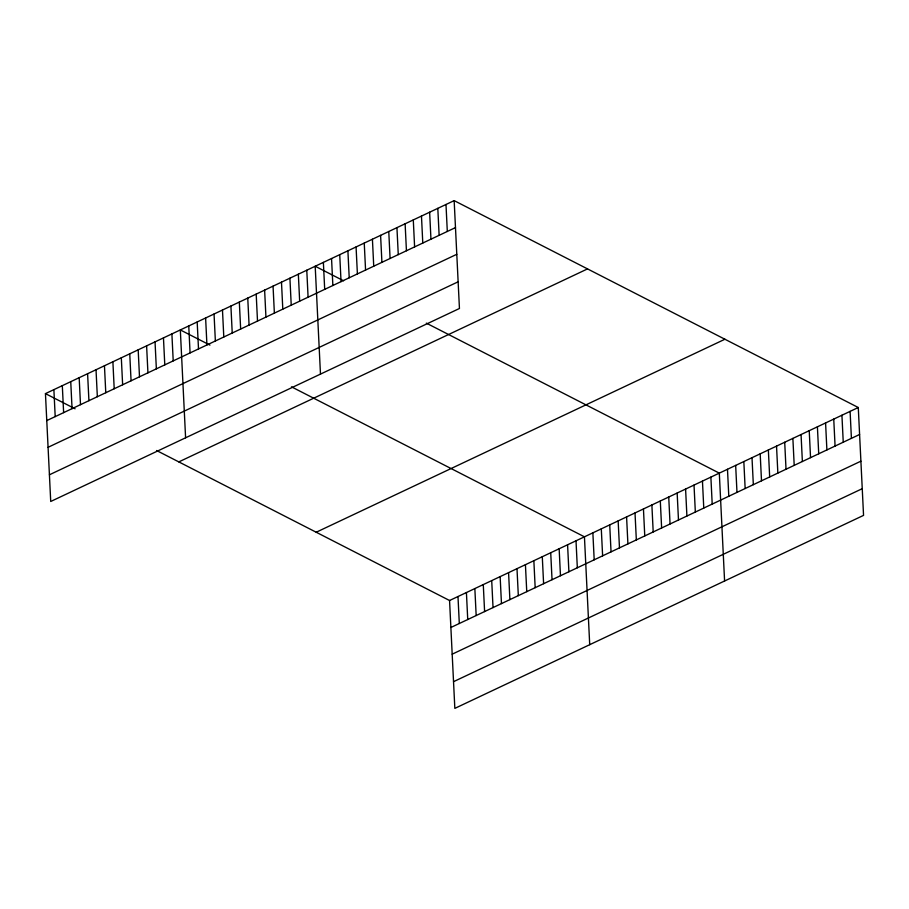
<?xml version="1.0" encoding="UTF-8"?>
<svg xmlns="http://www.w3.org/2000/svg" width="909" height="909" viewBox="0 0 909 909"><rect width="100%" height="100%" fill="white"/><g stroke="black" fill="none" stroke-linecap="round" stroke-linejoin="round"><path stroke-width="1.36" d="M454.159 200.628L459.443 308.492L50.722 501.484L45.45 393.62L454.159 200.628L858.278 407.516L863.55 515.38L454.841 708.372L449.557 600.508L156.575 450.512M46.768 420.594L455.477 227.602M48.075 447.296L456.784 254.304M49.416 474.793L458.136 281.801M178.812 461.897L587.521 268.905M316.207 532.231L724.916 339.239M449.557 600.508L858.278 407.516M450.887 627.483L859.596 434.491M452.182 654.173L860.903 461.181M453.534 681.682L862.243 488.69M343.602 280.79L315.196 266.246L320.479 374.11M426.332 323.138L719.314 473.134L724.587 580.999M209.956 345.102L180.323 329.933L185.595 437.797M291.459 386.825L584.442 536.821L589.714 644.686M45.45 393.62L75.083 408.789M850.097 411.368L851.415 438.354M841.927 415.231L843.245 442.217M833.746 419.094L835.076 446.069M825.577 422.958L826.895 449.932M817.407 426.81L818.725 453.796M809.226 430.673L810.544 457.647M801.056 434.536L802.374 461.511M792.875 438.388L794.205 465.374M784.706 442.251L786.024 469.226M776.536 446.114L777.854 473.089M768.355 449.966L769.673 476.952M760.185 453.83L761.503 480.816M752.004 457.693L753.334 484.667M743.835 461.556L745.153 488.531M735.665 465.408L736.983 492.394M727.484 469.271L728.802 496.246M710.883 477.111L712.201 504.086M702.452 481.088L703.771 508.074M694.021 485.076L695.34 512.051M685.591 489.053L686.909 516.028M677.16 493.03L678.478 520.016M668.729 497.018L670.058 523.993M660.309 500.995L661.627 527.97M651.878 504.972L653.196 531.958M643.447 508.96L644.765 535.935M635.016 512.937L636.334 539.912M626.585 516.914L627.903 543.9M618.154 520.902L619.472 547.877M609.723 524.879L611.041 551.854M601.292 528.856L602.622 555.842M592.861 532.833L594.191 559.819M576.011 540.798L577.329 567.784M567.58 544.775L568.898 571.761M559.149 548.763L560.467 575.738M550.718 552.74L552.036 579.715M542.287 556.717L543.605 583.703M533.856 560.705L535.174 587.68M525.425 564.682L526.754 591.657M516.994 568.659L518.323 595.645M508.574 572.647L509.892 599.622M500.143 576.624L501.461 603.599M491.712 580.601L493.03 607.587M483.281 584.589L484.599 611.564M474.85 588.566L476.168 615.541M466.419 592.543L467.737 619.529M445.989 204.491L447.308 231.465M457.988 596.531L459.306 623.506M437.808 208.343L439.138 235.329M429.639 212.206L430.957 239.181M421.469 216.069L422.787 243.044M413.288 219.921L414.606 246.907M405.119 223.784L406.437 250.77M396.938 227.648L398.267 254.622M388.768 231.511L390.086 258.486M380.598 235.363L381.916 262.349M372.417 239.226L373.735 266.201M364.248 243.089L365.566 270.064M356.067 246.941L357.396 273.927M347.897 250.804L349.215 277.79M339.727 254.668L341.045 281.642M331.546 258.531L332.864 285.506M323.377 262.383L324.695 289.369M306.776 270.223L308.094 297.209M298.345 274.211L299.663 301.186M289.914 278.188L291.232 305.163M281.483 282.165L282.801 309.151M273.052 286.153L274.37 313.128M264.621 290.13L265.939 317.105M256.19 294.107L257.508 321.093M247.759 298.084L249.077 325.07M239.328 302.072L240.658 329.047M230.909 306.049L232.227 333.024M222.478 310.026L223.796 337.012M214.047 314.014L215.365 340.989M205.616 317.991L206.934 344.966M197.185 321.968L198.503 348.954M188.754 325.956L190.072 352.931M171.892 333.91L173.21 360.896M163.461 337.898L164.79 364.873M155.041 341.875L156.359 368.849M146.61 345.852L147.928 372.838M138.179 349.84L139.497 376.815M129.748 353.817L131.066 380.791M121.317 357.794L122.635 384.78M112.886 361.782L114.204 388.757M104.455 365.759L105.774 392.733M96.024 369.736L97.343 396.722M87.594 373.713L88.923 400.699M79.174 377.701L80.492 404.675M70.743 381.678L72.061 408.664M62.312 385.655L63.63 412.641M53.881 389.643L55.199 416.617"/></g></svg>
